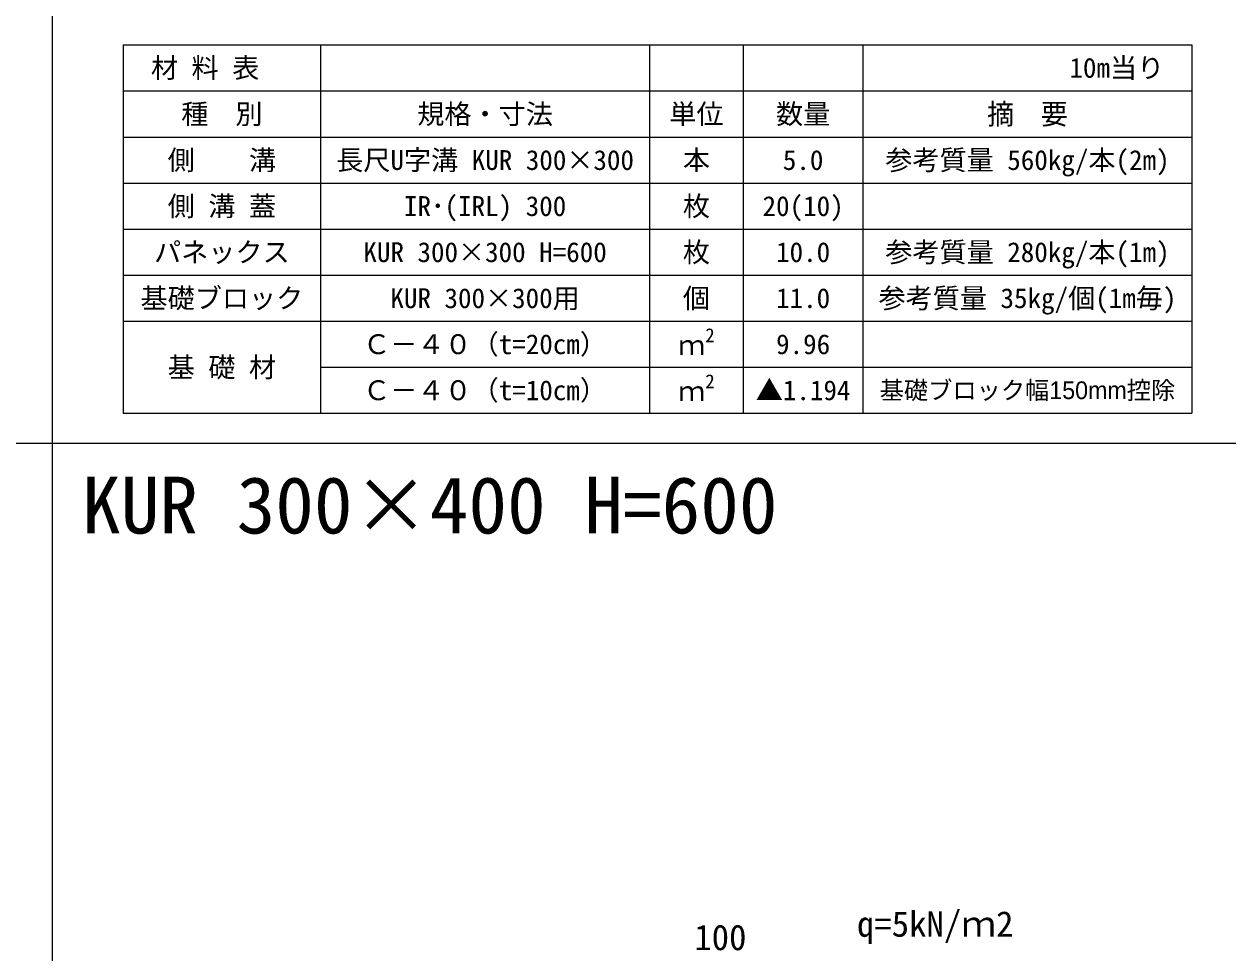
# Model space of a CAD drawing. Units: millimetres at full size, sheet at 1:40; details may follow other scales. Extents: x 206103 to 244503, y 883348 to 903496.
# Drawn here: x 234456 to 236469, y 898596 to 900149 of the extents above; entities that cross this region are included whole.
import ezdxf
from ezdxf.enums import TextEntityAlignment as Align

# ---------------------------------------------------------------- set-up
doc = ezdxf.new("R2010")
doc.units = ezdxf.units.MM
doc.header["$LTSCALE"] = 40
for name, color, linetype, lineweight in [('Defpoints_3', 8, 'Continuous', 0), ('図枠', 5, 'Continuous', 13), ('寸法・材料表', 7, 'Continuous', 13), ('寸法線', 7, 'Continuous', 13)]:
    doc.layers.add(name, color=color, linetype=linetype, lineweight=lineweight)
doc.layers.add('文字', color=7, linetype='Continuous')
doc.styles.add('ＭＳ ゴシック', font='')
doc.styles.add('ＭＳ Ｐゴシック', font='')
doc.styles.get('ＭＳ ゴシック').set_extended_font_data('MS Gothic')
doc.styles.get('ＭＳ Ｐゴシック').set_extended_font_data('MS PGothic')

msp = doc.modelspace()

# ---------------------------------------------------------------- linework, layer by layer
at = {"layer": 'Defpoints_3'}
for p, q in [((234621.89, 900114.77), (236408.53, 900114.77)), ((234621.89, 900114.77), (234621.89, 900037.33)), ((234951.89, 900114.77), (234951.89, 900037.33)), ((235501.89, 900114.77), (235501.89, 900037.33)), ((235658.53, 900114.77), (235658.53, 900037.33)), ((235858.53, 900114.77), (235858.53, 900037.33)), ((236408.53, 900114.77), (236408.53, 900037.33))]:
    msp.add_line(p, q, dxfattribs=at)
at = {"layer": '図枠'}
for p, q in [((234503.21, 903148.33), (234503.21, 883348.33)), ((227303.21, 899448.33), (244503.21, 899448.33))]:
    msp.add_line(p, q, dxfattribs=at)
at = {"layer": '寸法・材料表'}
for p, q in [((234621.89, 900037.33), (236408.53, 900037.33)), ((234621.89, 900037.33), (234621.89, 899498.33)), ((234951.89, 900037.33), (234951.89, 899498.33)), ((235501.89, 900037.33), (235501.89, 899498.33)), ((235658.53, 900037.33), (235658.53, 899498.33)), ((235858.53, 900037.33), (235858.53, 899498.33)), ((236408.53, 900037.33), (236408.53, 899498.33)), ((234621.89, 899960.33), (236408.53, 899960.33)), ((234621.89, 899883.33), (236408.53, 899883.33)), ((234621.89, 899806.33), (236408.53, 899806.33)), ((234621.89, 899729.33), (236408.53, 899729.33)), ((234621.89, 899652.33), (236408.53, 899652.33)), ((234951.89, 899575.33), (236408.53, 899575.33)), ((234621.89, 899498.33), (236408.53, 899498.33))]:
    msp.add_line(p, q, dxfattribs=at)

# ---------------------------------------------------------------- texts
at = {"layer": '寸法・材料表', "style": 'ＭＳ ゴシック'}
msp.add_text('\u3000材 料 表', height=33.23, dxfattribs=at).set_placement((234622.94, 900076.05), align=Align.MIDDLE_LEFT)
msp.add_text('10m当り\u3000', height=33.23, dxfattribs=at).set_placement((236407.47, 900076.05), align=Align.MIDDLE_RIGHT)
at = {"layer": '寸法・材料表'}
for s, height, style, p in [('種\u3000別', 33.23, 'ＭＳ ゴシック', (234786.89, 899998.83)), ('規格・寸法', 33.23, 'ＭＳ ゴシック', (235226.89, 899998.83)), ('単位', 33.23, 'ＭＳ ゴシック', (235580.21, 899998.83)), ('数量', 33.23, 'ＭＳ ゴシック', (235758.53, 899998.83)), ('側\u3000\u3000溝', 33.23, 'ＭＳ ゴシック', (234786.89, 899921.83)), ('長尺U字溝 KUR 300×300', 33.23, 'ＭＳ ゴシック', (235226.89, 899921.83)), ('本', 33.23, 'ＭＳ ゴシック', (235580.21, 899921.83)), ('参考質量 560kg/本(2m)', 33.23, 'ＭＳ ゴシック', (236133.53, 899921.83)), ('5.0', 33.23, 'ＭＳ ゴシック', (235758.53, 899921.83)), ('側 溝 蓋', 33.23, 'ＭＳ ゴシック', (234786.89, 899844.83)), ('IR･(IRL) 300', 33.23, 'ＭＳ ゴシック', (235226.89, 899844.83)), ('枚', 33.23, 'ＭＳ ゴシック', (235580.21, 899844.83)), ('20(10)', 33.23, 'ＭＳ ゴシック', (235758.53, 899844.83)), ('パネックス', 33.23, 'ＭＳ ゴシック', (234786.89, 899767.83)), ('KUR 300×300 H=600', 33.23, 'ＭＳ ゴシック', (235226.89, 899767.83)), ('枚', 33.23, 'ＭＳ ゴシック', (235580.21, 899767.83)), ('10.0', 33.23, 'ＭＳ ゴシック', (235758.53, 899767.83)), ('参考質量 280kg/本(1m)', 33.23, 'ＭＳ ゴシック', (236133.53, 899767.83)), ('基礎ブロック', 33.23, 'ＭＳ ゴシック', (234786.89, 899690.83)), ('KUR 300×300用', 33.23, 'ＭＳ ゴシック', (235226.89, 899690.83)), ('個', 33.23, 'ＭＳ ゴシック', (235580.21, 899690.83)), ('11.0', 33.23, 'ＭＳ ゴシック', (235758.53, 899690.83)), ('参考質量 35kg/個(1m毎)', 33.23, 'ＭＳ ゴシック', (236133.53, 899690.83)), ('Ｃ－４０（t=20cm）', 33.23, 'ＭＳ ゴシック', (235226.89, 899613.83)), ('9.96', 33.23, 'ＭＳ ゴシック', (235758.53, 899613.83)), ('基 礎 材', 33.23, 'ＭＳ ゴシック', (234786.89, 899575.33)), ('Ｃ－４０（t=10cm）', 33.23, 'ＭＳ ゴシック', (235226.89, 899536.83)), ('▲1.194', 33.23, 'ＭＳ ゴシック', (235758.53, 899536.83)), ('基礎ブロック幅150mm控除', 29.69, 'ＭＳ Ｐゴシック', (236133.53, 899536.83))]:
    msp.add_text(s, height=height, dxfattribs=dict(at, style=style)).set_placement(p, align=Align.MIDDLE_CENTER)
at = {"layer": '寸法・材料表', "style": 'ＭＳ Ｐゴシック', "width": 0.95}
msp.add_text('摘\u3000要', height=34.64, dxfattribs=at).set_placement((236133.53, 899998.83), align=Align.MIDDLE_CENTER)
at = {"layer": '寸法・材料表', "style": 'ＭＳ ゴシック'}
for s, height, p in [('2', 23.26, (235594.94, 899610.22)), ('ｍ', 33.23, (235549.61, 899585.72)), ('2', 23.26, (235594.94, 899533.22)), ('ｍ', 33.23, (235549.61, 899508.72))]:
    msp.add_text(s, height=height, dxfattribs=at).set_placement(p, align=Align.BOTTOM_LEFT)
at = {"layer": '寸法線', "style": 'ＭＳ ゴシック'}
msp.add_text('100', height=42.72, dxfattribs=at).set_placement((235620.21, 898621.88), align=Align.MIDDLE_CENTER)
at = {"layer": '文字', "style": 'ＭＳ ゴシック'}
for s, height, p in [('KUR 300×400 H=600', 94.94, (234553.21, 899268.83)), ('q=5kN/ｍ2', 42.72, (235848.51, 898610.15))]:
    msp.add_text(s, height=height, dxfattribs=at).set_placement(p, align=Align.BOTTOM_LEFT)

doc.saveas('drawing.dxf')
